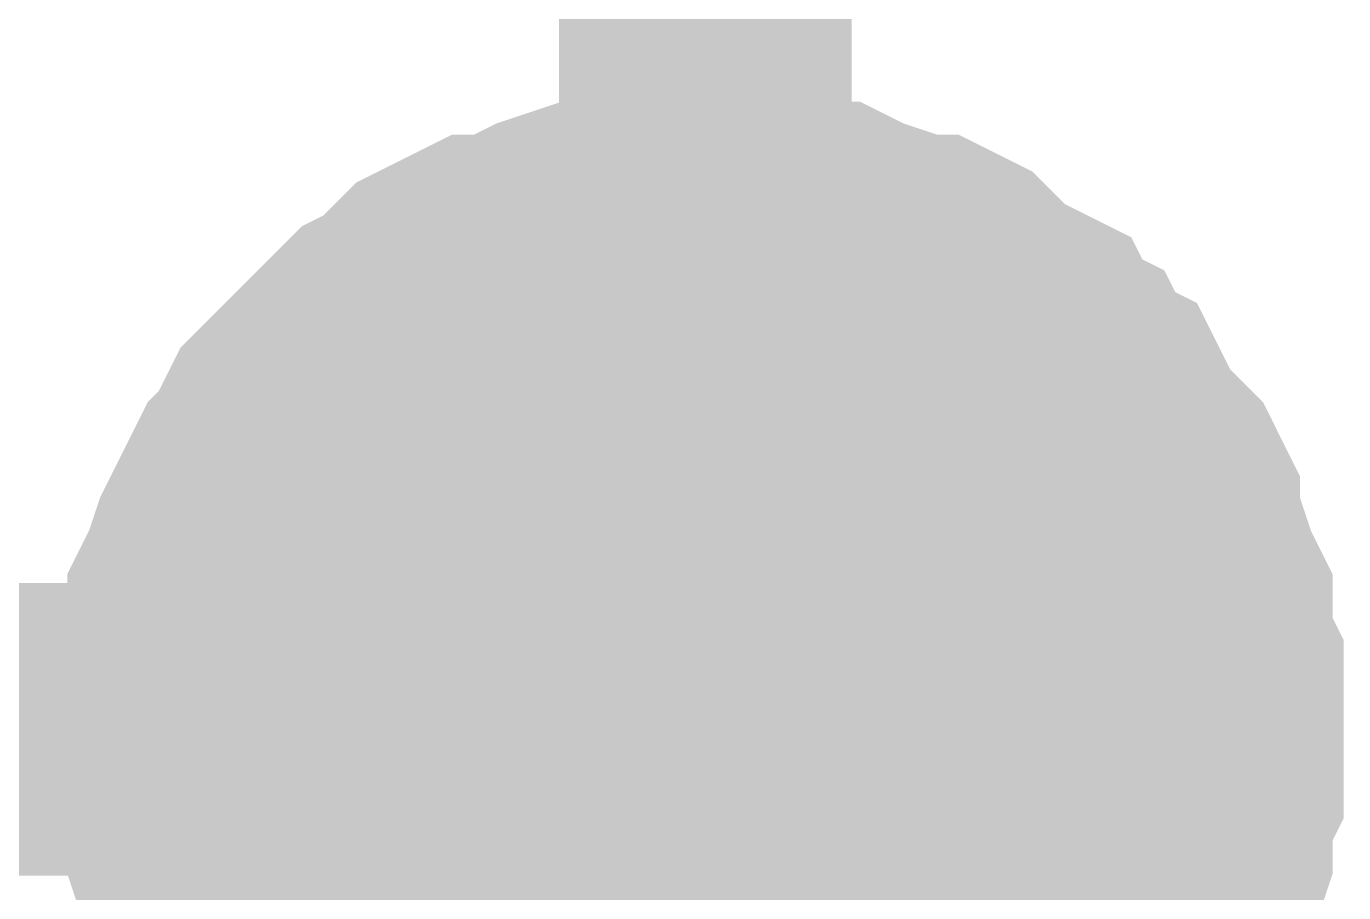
# Model space of a CAD drawing. Header units: inches. Extents: x 0 to 594, y 0 to 420.
# Drawn here: x 196.812 to 198.161, y 234.828 to 235.716 of the extents above; entities that cross this region are included whole.
import ezdxf

# ---------------------------------------------------------------- set-up
doc = ezdxf.new("R2010")
doc.units = ezdxf.units.IN
doc.layers.add('Sheet', color=255, linetype='Continuous')

msp = doc.modelspace()

# ---------------------------------------------------------------- linework, layer by layer
at = {"layer": 'Sheet'}
for points in [[(197.5072, 234.9957, 0.2997, 0.2997, 0), (197.5072, 244.9963, 0.2997, 0.2997, 0)], [(196.9921, 234.9957, 0.2997, 0.2997, 0), (196.9921, 235.0181, 0.2997, 0.2997, 0), (196.9921, 235.0517, 0.2997, 0.2997, 0), (197.0033, 235.0741, 0.2997, 0.2997, 0), (197.0033, 235.0965, 0.2997, 0.2997, 0), (197.0033, 235.1189, 0.2997, 0.2997, 0), (197.0145, 235.1413, 0.2997, 0.2997, 0), (197.0257, 235.1749, 0.2997, 0.2997, 0), (197.0369, 235.1973, 0.2997, 0.2997, 0), (197.0481, 235.2197, 0.2997, 0.2997, 0), (197.0593, 235.2421, 0.2997, 0.2997, 0), (197.0705, 235.2533, 0.2997, 0.2997, 0), (197.0817, 235.2757, 0.2997, 0.2997, 0), (197.0929, 235.2981, 0.2997, 0.2997, 0), (197.1153, 235.3205, 0.2997, 0.2997, 0), (197.1265, 235.3317, 0.2997, 0.2997, 0), (197.1489, 235.3541, 0.2997, 0.2997, 0), (197.1601, 235.3653, 0.2997, 0.2997, 0), (197.1825, 235.3877, 0.2997, 0.2997, 0), (197.2049, 235.3989, 0.2997, 0.2997, 0), (197.2161, 235.4101, 0.2997, 0.2997, 0), (197.2385, 235.4325, 0.2997, 0.2997, 0), (197.2609, 235.4437, 0.2997, 0.2997, 0), (197.2833, 235.4549, 0.2997, 0.2997, 0), (197.3057, 235.4549, 0.2997, 0.2997, 0), (197.3281, 235.4661, 0.2997, 0.2997, 0), (197.3505, 235.4773, 0.2997, 0.2997, 0), (197.3841, 235.4885, 0.2997, 0.2997, 0), (197.4064, 235.4885, 0.2997, 0.2997, 0), (197.4288, 235.4885, 0.2997, 0.2997, 0), (197.4512, 235.4997, 0.2997, 0.2997, 0), (197.4848, 235.4997, 0.2997, 0.2997, 0), (197.5072, 235.4997, 0.2997, 0.2997, 0)], [(196.9921, 234.9957, 0.2997, 0.2997, 0), (196.9921, 235.0181, 0.2997, 0.2997, 0), (196.9921, 235.0517, 0.2997, 0.2997, 0), (197.0033, 235.0741, 0.2997, 0.2997, 0), (197.0033, 235.0965, 0.2997, 0.2997, 0), (197.0033, 235.1189, 0.2997, 0.2997, 0), (197.0145, 235.1413, 0.2997, 0.2997, 0), (197.0257, 235.1749, 0.2997, 0.2997, 0), (197.0369, 235.1973, 0.2997, 0.2997, 0), (197.0481, 235.2197, 0.2997, 0.2997, 0), (197.0593, 235.2421, 0.2997, 0.2997, 0), (197.0705, 235.2533, 0.2997, 0.2997, 0), (197.0817, 235.2757, 0.2997, 0.2997, 0), (197.0929, 235.2981, 0.2997, 0.2997, 0), (197.1153, 235.3205, 0.2997, 0.2997, 0), (197.1265, 235.3317, 0.2997, 0.2997, 0), (197.1489, 235.3541, 0.2997, 0.2997, 0), (197.1601, 235.3653, 0.2997, 0.2997, 0), (197.1825, 235.3877, 0.2997, 0.2997, 0), (197.2049, 235.3989, 0.2997, 0.2997, 0), (197.2161, 235.4101, 0.2997, 0.2997, 0), (197.2385, 235.4325, 0.2997, 0.2997, 0), (197.2609, 235.4437, 0.2997, 0.2997, 0), (197.2833, 235.4549, 0.2997, 0.2997, 0), (197.3057, 235.4549, 0.2997, 0.2997, 0), (197.3281, 235.4661, 0.2997, 0.2997, 0), (197.3505, 235.4773, 0.2997, 0.2997, 0), (197.3841, 235.4885, 0.2997, 0.2997, 0), (197.4064, 235.4885, 0.2997, 0.2997, 0), (197.4288, 235.4885, 0.2997, 0.2997, 0), (197.4512, 235.4997, 0.2997, 0.2997, 0), (197.4848, 235.4997, 0.2997, 0.2997, 0), (197.5072, 235.4997, 0.2997, 0.2997, 0)], [(196.9921, 234.9957, 0.2997, 0.2997, 0), (196.9921, 235.0181, 0.2997, 0.2997, 0), (196.9921, 235.0517, 0.2997, 0.2997, 0), (197.0033, 235.0741, 0.2997, 0.2997, 0), (197.0033, 235.0965, 0.2997, 0.2997, 0), (197.0033, 235.1189, 0.2997, 0.2997, 0), (197.0145, 235.1413, 0.2997, 0.2997, 0), (197.0257, 235.1749, 0.2997, 0.2997, 0), (197.0369, 235.1973, 0.2997, 0.2997, 0), (197.0481, 235.2197, 0.2997, 0.2997, 0), (197.0593, 235.2421, 0.2997, 0.2997, 0), (197.0705, 235.2533, 0.2997, 0.2997, 0), (197.0817, 235.2757, 0.2997, 0.2997, 0), (197.0929, 235.2981, 0.2997, 0.2997, 0), (197.1153, 235.3205, 0.2997, 0.2997, 0), (197.1265, 235.3317, 0.2997, 0.2997, 0), (197.1489, 235.3541, 0.2997, 0.2997, 0), (197.1601, 235.3653, 0.2997, 0.2997, 0), (197.1825, 235.3877, 0.2997, 0.2997, 0), (197.2049, 235.3989, 0.2997, 0.2997, 0), (197.2161, 235.4101, 0.2997, 0.2997, 0), (197.2385, 235.4325, 0.2997, 0.2997, 0), (197.2609, 235.4437, 0.2997, 0.2997, 0), (197.2833, 235.4549, 0.2997, 0.2997, 0), (197.3057, 235.4549, 0.2997, 0.2997, 0), (197.3281, 235.4661, 0.2997, 0.2997, 0), (197.3505, 235.4773, 0.2997, 0.2997, 0), (197.3841, 235.4885, 0.2997, 0.2997, 0), (197.4064, 235.4885, 0.2997, 0.2997, 0), (197.4288, 235.4885, 0.2997, 0.2997, 0), (197.4512, 235.4997, 0.2997, 0.2997, 0), (197.4848, 235.4997, 0.2997, 0.2997, 0), (197.5072, 235.4997, 0.2997, 0.2997, 0)], [(196.9921, 234.9957, 0.2997, 0.2997, 0), (196.9921, 235.0181, 0.2997, 0.2997, 0), (196.9921, 235.0517, 0.2997, 0.2997, 0), (197.0033, 235.0741, 0.2997, 0.2997, 0), (197.0033, 235.0965, 0.2997, 0.2997, 0), (197.0033, 235.1189, 0.2997, 0.2997, 0), (197.0145, 235.1413, 0.2997, 0.2997, 0), (197.0257, 235.1749, 0.2997, 0.2997, 0), (197.0369, 235.1973, 0.2997, 0.2997, 0), (197.0481, 235.2197, 0.2997, 0.2997, 0), (197.0593, 235.2421, 0.2997, 0.2997, 0), (197.0705, 235.2533, 0.2997, 0.2997, 0), (197.0817, 235.2757, 0.2997, 0.2997, 0), (197.0929, 235.2981, 0.2997, 0.2997, 0), (197.1153, 235.3205, 0.2997, 0.2997, 0), (197.1265, 235.3317, 0.2997, 0.2997, 0), (197.1489, 235.3541, 0.2997, 0.2997, 0), (197.1601, 235.3653, 0.2997, 0.2997, 0), (197.1825, 235.3877, 0.2997, 0.2997, 0), (197.2049, 235.3989, 0.2997, 0.2997, 0), (197.2161, 235.4101, 0.2997, 0.2997, 0), (197.2385, 235.4325, 0.2997, 0.2997, 0), (197.2609, 235.4437, 0.2997, 0.2997, 0), (197.2833, 235.4549, 0.2997, 0.2997, 0), (197.3057, 235.4549, 0.2997, 0.2997, 0), (197.3281, 235.4661, 0.2997, 0.2997, 0), (197.3505, 235.4773, 0.2997, 0.2997, 0), (197.3841, 235.4885, 0.2997, 0.2997, 0), (197.4064, 235.4885, 0.2997, 0.2997, 0), (197.4288, 235.4885, 0.2997, 0.2997, 0), (197.4512, 235.4997, 0.2997, 0.2997, 0), (197.4848, 235.4997, 0.2997, 0.2997, 0), (197.5072, 235.4997, 0.2997, 0.2997, 0)], [(197.5072, 235.4997, 0.2997, 0.2997, 0), (197.5072, 235.4997, 0.2997, 0.2997, 0)], [(197.5072, 235.4997, 0.2997, 0.2997, 0), (197.5296, 235.4997, 0.2997, 0.2997, 0), (197.5632, 235.4997, 0.2997, 0.2997, 0), (197.5856, 235.4885, 0.2997, 0.2997, 0), (197.608, 235.4885, 0.2997, 0.2997, 0), (197.6304, 235.4885, 0.2997, 0.2997, 0), (197.6528, 235.4773, 0.2997, 0.2997, 0), (197.6864, 235.4661, 0.2997, 0.2997, 0), (197.7088, 235.4549, 0.2997, 0.2997, 0), (197.7312, 235.4549, 0.2997, 0.2997, 0), (197.7536, 235.4437, 0.2997, 0.2997, 0), (197.7648, 235.4325, 0.2997, 0.2997, 0), (197.7872, 235.4101, 0.2997, 0.2997, 0), (197.8096, 235.3989, 0.2997, 0.2997, 0), (197.832, 235.3877, 0.2997, 0.2997, 0), (197.8432, 235.3653, 0.2997, 0.2997, 0), (197.8656, 235.3541, 0.2997, 0.2997, 0), (197.8768, 235.3317, 0.2997, 0.2997, 0), (197.8992, 235.3205, 0.2997, 0.2997, 0), (197.9104, 235.2981, 0.2997, 0.2997, 0), (197.9216, 235.2757, 0.2997, 0.2997, 0), (197.944, 235.2533, 0.2997, 0.2997, 0), (197.9552, 235.2421, 0.2997, 0.2997, 0), (197.9664, 235.2197, 0.2997, 0.2997, 0), (197.9664, 235.1973, 0.2997, 0.2997, 0), (197.9776, 235.1749, 0.2997, 0.2997, 0), (197.9888, 235.1413, 0.2997, 0.2997, 0), (198, 235.1189, 0.2997, 0.2997, 0), (198, 235.0965, 0.2997, 0.2997, 0), (198, 235.0741, 0.2997, 0.2997, 0), (198.0112, 235.0517, 0.2997, 0.2997, 0), (198.0112, 235.0181, 0.2997, 0.2997, 0), (198.0112, 234.9957, 0.2997, 0.2997, 0)], [(197.5072, 235.4997, 0.2997, 0.2997, 0), (197.5072, 235.4997, 0.2997, 0.2997, 0)], [(197.5072, 235.4997, 0.2997, 0.2997, 0), (197.5296, 235.4997, 0.2997, 0.2997, 0), (197.5632, 235.4997, 0.2997, 0.2997, 0), (197.5856, 235.4885, 0.2997, 0.2997, 0), (197.608, 235.4885, 0.2997, 0.2997, 0), (197.6304, 235.4885, 0.2997, 0.2997, 0), (197.6528, 235.4773, 0.2997, 0.2997, 0), (197.6864, 235.4661, 0.2997, 0.2997, 0), (197.7088, 235.4549, 0.2997, 0.2997, 0), (197.7312, 235.4549, 0.2997, 0.2997, 0), (197.7536, 235.4437, 0.2997, 0.2997, 0), (197.7648, 235.4325, 0.2997, 0.2997, 0), (197.7872, 235.4101, 0.2997, 0.2997, 0), (197.8096, 235.3989, 0.2997, 0.2997, 0), (197.832, 235.3877, 0.2997, 0.2997, 0), (197.8432, 235.3653, 0.2997, 0.2997, 0), (197.8656, 235.3541, 0.2997, 0.2997, 0), (197.8768, 235.3317, 0.2997, 0.2997, 0), (197.8992, 235.3205, 0.2997, 0.2997, 0), (197.9104, 235.2981, 0.2997, 0.2997, 0), (197.9216, 235.2757, 0.2997, 0.2997, 0), (197.944, 235.2533, 0.2997, 0.2997, 0), (197.9552, 235.2421, 0.2997, 0.2997, 0), (197.9664, 235.2197, 0.2997, 0.2997, 0), (197.9664, 235.1973, 0.2997, 0.2997, 0), (197.9776, 235.1749, 0.2997, 0.2997, 0), (197.9888, 235.1413, 0.2997, 0.2997, 0), (198, 235.1189, 0.2997, 0.2997, 0), (198, 235.0965, 0.2997, 0.2997, 0), (198, 235.0741, 0.2997, 0.2997, 0), (198.0112, 235.0517, 0.2997, 0.2997, 0), (198.0112, 235.0181, 0.2997, 0.2997, 0), (198.0112, 234.9957, 0.2997, 0.2997, 0)], [(197.5072, 235.4997, 0.2997, 0.2997, 0), (197.5072, 235.4997, 0.2997, 0.2997, 0)], [(197.5072, 235.4997, 0.2997, 0.2997, 0), (197.5296, 235.4997, 0.2997, 0.2997, 0), (197.5632, 235.4997, 0.2997, 0.2997, 0), (197.5856, 235.4885, 0.2997, 0.2997, 0), (197.608, 235.4885, 0.2997, 0.2997, 0), (197.6304, 235.4885, 0.2997, 0.2997, 0), (197.6528, 235.4773, 0.2997, 0.2997, 0), (197.6864, 235.4661, 0.2997, 0.2997, 0), (197.7088, 235.4549, 0.2997, 0.2997, 0), (197.7312, 235.4549, 0.2997, 0.2997, 0), (197.7536, 235.4437, 0.2997, 0.2997, 0), (197.7648, 235.4325, 0.2997, 0.2997, 0), (197.7872, 235.4101, 0.2997, 0.2997, 0), (197.8096, 235.3989, 0.2997, 0.2997, 0), (197.832, 235.3877, 0.2997, 0.2997, 0), (197.8432, 235.3653, 0.2997, 0.2997, 0), (197.8656, 235.3541, 0.2997, 0.2997, 0), (197.8768, 235.3317, 0.2997, 0.2997, 0), (197.8992, 235.3205, 0.2997, 0.2997, 0), (197.9104, 235.2981, 0.2997, 0.2997, 0), (197.9216, 235.2757, 0.2997, 0.2997, 0), (197.944, 235.2533, 0.2997, 0.2997, 0), (197.9552, 235.2421, 0.2997, 0.2997, 0), (197.9664, 235.2197, 0.2997, 0.2997, 0), (197.9664, 235.1973, 0.2997, 0.2997, 0), (197.9776, 235.1749, 0.2997, 0.2997, 0), (197.9888, 235.1413, 0.2997, 0.2997, 0), (198, 235.1189, 0.2997, 0.2997, 0), (198, 235.0965, 0.2997, 0.2997, 0), (198, 235.0741, 0.2997, 0.2997, 0), (198.0112, 235.0517, 0.2997, 0.2997, 0), (198.0112, 235.0181, 0.2997, 0.2997, 0), (198.0112, 234.9957, 0.2997, 0.2997, 0)], [(197.5072, 235.4997, 0.2997, 0.2997, 0), (197.5072, 235.4997, 0.2997, 0.2997, 0)], [(197.5072, 235.4997, 0.2997, 0.2997, 0), (197.5296, 235.4997, 0.2997, 0.2997, 0), (197.5632, 235.4997, 0.2997, 0.2997, 0), (197.5856, 235.4885, 0.2997, 0.2997, 0), (197.608, 235.4885, 0.2997, 0.2997, 0), (197.6304, 235.4885, 0.2997, 0.2997, 0), (197.6528, 235.4773, 0.2997, 0.2997, 0), (197.6864, 235.4661, 0.2997, 0.2997, 0), (197.7088, 235.4549, 0.2997, 0.2997, 0), (197.7312, 235.4549, 0.2997, 0.2997, 0), (197.7536, 235.4437, 0.2997, 0.2997, 0), (197.7648, 235.4325, 0.2997, 0.2997, 0), (197.7872, 235.4101, 0.2997, 0.2997, 0), (197.8096, 235.3989, 0.2997, 0.2997, 0), (197.832, 235.3877, 0.2997, 0.2997, 0), (197.8432, 235.3653, 0.2997, 0.2997, 0), (197.8656, 235.3541, 0.2997, 0.2997, 0), (197.8768, 235.3317, 0.2997, 0.2997, 0), (197.8992, 235.3205, 0.2997, 0.2997, 0), (197.9104, 235.2981, 0.2997, 0.2997, 0), (197.9216, 235.2757, 0.2997, 0.2997, 0), (197.944, 235.2533, 0.2997, 0.2997, 0), (197.9552, 235.2421, 0.2997, 0.2997, 0), (197.9664, 235.2197, 0.2997, 0.2997, 0), (197.9664, 235.1973, 0.2997, 0.2997, 0), (197.9776, 235.1749, 0.2997, 0.2997, 0), (197.9888, 235.1413, 0.2997, 0.2997, 0), (198, 235.1189, 0.2997, 0.2997, 0), (198, 235.0965, 0.2997, 0.2997, 0), (198, 235.0741, 0.2997, 0.2997, 0), (198.0112, 235.0517, 0.2997, 0.2997, 0), (198.0112, 235.0181, 0.2997, 0.2997, 0), (198.0112, 234.9957, 0.2997, 0.2997, 0)], [(196.9921, 234.9957, 0.0991, 0.0991, 0), (196.9921, 235.0181, 0.0991, 0.0991, 0), (196.9921, 235.0517, 0.0991, 0.0991, 0), (197.0033, 235.0741, 0.0991, 0.0991, 0), (197.0033, 235.0965, 0.0991, 0.0991, 0), (197.0033, 235.1189, 0.0991, 0.0991, 0), (197.0145, 235.1413, 0.0991, 0.0991, 0), (197.0257, 235.1749, 0.0991, 0.0991, 0), (197.0369, 235.1973, 0.0991, 0.0991, 0), (197.0481, 235.2197, 0.0991, 0.0991, 0), (197.0593, 235.2421, 0.0991, 0.0991, 0), (197.0705, 235.2533, 0.0991, 0.0991, 0), (197.0817, 235.2757, 0.0991, 0.0991, 0), (197.0929, 235.2981, 0.0991, 0.0991, 0), (197.1153, 235.3205, 0.0991, 0.0991, 0), (197.1265, 235.3317, 0.0991, 0.0991, 0), (197.1489, 235.3541, 0.0991, 0.0991, 0), (197.1601, 235.3653, 0.0991, 0.0991, 0), (197.1825, 235.3877, 0.0991, 0.0991, 0), (197.2049, 235.3989, 0.0991, 0.0991, 0), (197.2161, 235.4101, 0.0991, 0.0991, 0), (197.2385, 235.4325, 0.0991, 0.0991, 0), (197.2609, 235.4437, 0.0991, 0.0991, 0), (197.2833, 235.4549, 0.0991, 0.0991, 0), (197.3057, 235.4549, 0.0991, 0.0991, 0), (197.3281, 235.4661, 0.0991, 0.0991, 0), (197.3505, 235.4773, 0.0991, 0.0991, 0), (197.3841, 235.4885, 0.0991, 0.0991, 0), (197.4064, 235.4885, 0.0991, 0.0991, 0), (197.4288, 235.4885, 0.0991, 0.0991, 0), (197.4512, 235.4997, 0.0991, 0.0991, 0), (197.4848, 235.4997, 0.0991, 0.0991, 0), (197.5072, 235.4997, 0.0991, 0.0991, 0)], [(196.9921, 234.9957, 0.0991, 0.0991, 0), (196.9921, 235.0181, 0.0991, 0.0991, 0), (196.9921, 235.0517, 0.0991, 0.0991, 0), (197.0033, 235.0741, 0.0991, 0.0991, 0), (197.0033, 235.0965, 0.0991, 0.0991, 0), (197.0033, 235.1189, 0.0991, 0.0991, 0), (197.0145, 235.1413, 0.0991, 0.0991, 0), (197.0257, 235.1749, 0.0991, 0.0991, 0), (197.0369, 235.1973, 0.0991, 0.0991, 0), (197.0481, 235.2197, 0.0991, 0.0991, 0), (197.0593, 235.2421, 0.0991, 0.0991, 0), (197.0705, 235.2533, 0.0991, 0.0991, 0), (197.0817, 235.2757, 0.0991, 0.0991, 0), (197.0929, 235.2981, 0.0991, 0.0991, 0), (197.1153, 235.3205, 0.0991, 0.0991, 0), (197.1265, 235.3317, 0.0991, 0.0991, 0), (197.1489, 235.3541, 0.0991, 0.0991, 0), (197.1601, 235.3653, 0.0991, 0.0991, 0), (197.1825, 235.3877, 0.0991, 0.0991, 0), (197.2049, 235.3989, 0.0991, 0.0991, 0), (197.2161, 235.4101, 0.0991, 0.0991, 0), (197.2385, 235.4325, 0.0991, 0.0991, 0), (197.2609, 235.4437, 0.0991, 0.0991, 0), (197.2833, 235.4549, 0.0991, 0.0991, 0), (197.3057, 235.4549, 0.0991, 0.0991, 0), (197.3281, 235.4661, 0.0991, 0.0991, 0), (197.3505, 235.4773, 0.0991, 0.0991, 0), (197.3841, 235.4885, 0.0991, 0.0991, 0), (197.4064, 235.4885, 0.0991, 0.0991, 0), (197.4288, 235.4885, 0.0991, 0.0991, 0), (197.4512, 235.4997, 0.0991, 0.0991, 0), (197.4848, 235.4997, 0.0991, 0.0991, 0), (197.5072, 235.4997, 0.0991, 0.0991, 0)], [(196.9921, 234.9957, 0.0991, 0.0991, 0), (196.9921, 235.0181, 0.0991, 0.0991, 0), (196.9921, 235.0517, 0.0991, 0.0991, 0), (197.0033, 235.0741, 0.0991, 0.0991, 0), (197.0033, 235.0965, 0.0991, 0.0991, 0), (197.0033, 235.1189, 0.0991, 0.0991, 0), (197.0145, 235.1413, 0.0991, 0.0991, 0), (197.0257, 235.1749, 0.0991, 0.0991, 0), (197.0369, 235.1973, 0.0991, 0.0991, 0), (197.0481, 235.2197, 0.0991, 0.0991, 0), (197.0593, 235.2421, 0.0991, 0.0991, 0), (197.0705, 235.2533, 0.0991, 0.0991, 0), (197.0817, 235.2757, 0.0991, 0.0991, 0), (197.0929, 235.2981, 0.0991, 0.0991, 0), (197.1153, 235.3205, 0.0991, 0.0991, 0), (197.1265, 235.3317, 0.0991, 0.0991, 0), (197.1489, 235.3541, 0.0991, 0.0991, 0), (197.1601, 235.3653, 0.0991, 0.0991, 0), (197.1825, 235.3877, 0.0991, 0.0991, 0), (197.2049, 235.3989, 0.0991, 0.0991, 0), (197.2161, 235.4101, 0.0991, 0.0991, 0), (197.2385, 235.4325, 0.0991, 0.0991, 0), (197.2609, 235.4437, 0.0991, 0.0991, 0), (197.2833, 235.4549, 0.0991, 0.0991, 0), (197.3057, 235.4549, 0.0991, 0.0991, 0), (197.3281, 235.4661, 0.0991, 0.0991, 0), (197.3505, 235.4773, 0.0991, 0.0991, 0), (197.3841, 235.4885, 0.0991, 0.0991, 0), (197.4064, 235.4885, 0.0991, 0.0991, 0), (197.4288, 235.4885, 0.0991, 0.0991, 0), (197.4512, 235.4997, 0.0991, 0.0991, 0), (197.4848, 235.4997, 0.0991, 0.0991, 0), (197.5072, 235.4997, 0.0991, 0.0991, 0)], [(196.9921, 234.9957, 0.0991, 0.0991, 0), (196.9921, 235.0181, 0.0991, 0.0991, 0), (196.9921, 235.0517, 0.0991, 0.0991, 0), (197.0033, 235.0741, 0.0991, 0.0991, 0), (197.0033, 235.0965, 0.0991, 0.0991, 0), (197.0033, 235.1189, 0.0991, 0.0991, 0), (197.0145, 235.1413, 0.0991, 0.0991, 0), (197.0257, 235.1749, 0.0991, 0.0991, 0), (197.0369, 235.1973, 0.0991, 0.0991, 0), (197.0481, 235.2197, 0.0991, 0.0991, 0), (197.0593, 235.2421, 0.0991, 0.0991, 0), (197.0705, 235.2533, 0.0991, 0.0991, 0), (197.0817, 235.2757, 0.0991, 0.0991, 0), (197.0929, 235.2981, 0.0991, 0.0991, 0), (197.1153, 235.3205, 0.0991, 0.0991, 0), (197.1265, 235.3317, 0.0991, 0.0991, 0), (197.1489, 235.3541, 0.0991, 0.0991, 0), (197.1601, 235.3653, 0.0991, 0.0991, 0), (197.1825, 235.3877, 0.0991, 0.0991, 0), (197.2049, 235.3989, 0.0991, 0.0991, 0), (197.2161, 235.4101, 0.0991, 0.0991, 0), (197.2385, 235.4325, 0.0991, 0.0991, 0), (197.2609, 235.4437, 0.0991, 0.0991, 0), (197.2833, 235.4549, 0.0991, 0.0991, 0), (197.3057, 235.4549, 0.0991, 0.0991, 0), (197.3281, 235.4661, 0.0991, 0.0991, 0), (197.3505, 235.4773, 0.0991, 0.0991, 0), (197.3841, 235.4885, 0.0991, 0.0991, 0), (197.4064, 235.4885, 0.0991, 0.0991, 0), (197.4288, 235.4885, 0.0991, 0.0991, 0), (197.4512, 235.4997, 0.0991, 0.0991, 0), (197.4848, 235.4997, 0.0991, 0.0991, 0), (197.5072, 235.4997, 0.0991, 0.0991, 0)], [(197.5072, 235.4997, 0.0991, 0.0991, 0), (197.5072, 235.4997, 0.0991, 0.0991, 0)], [(197.5072, 235.4997, 0.0991, 0.0991, 0), (197.5296, 235.4997, 0.0991, 0.0991, 0), (197.5632, 235.4997, 0.0991, 0.0991, 0), (197.5856, 235.4885, 0.0991, 0.0991, 0), (197.608, 235.4885, 0.0991, 0.0991, 0), (197.6304, 235.4885, 0.0991, 0.0991, 0), (197.6528, 235.4773, 0.0991, 0.0991, 0), (197.6864, 235.4661, 0.0991, 0.0991, 0), (197.7088, 235.4549, 0.0991, 0.0991, 0), (197.7312, 235.4549, 0.0991, 0.0991, 0), (197.7536, 235.4437, 0.0991, 0.0991, 0), (197.7648, 235.4325, 0.0991, 0.0991, 0), (197.7872, 235.4101, 0.0991, 0.0991, 0), (197.8096, 235.3989, 0.0991, 0.0991, 0), (197.832, 235.3877, 0.0991, 0.0991, 0), (197.8432, 235.3653, 0.0991, 0.0991, 0), (197.8656, 235.3541, 0.0991, 0.0991, 0), (197.8768, 235.3317, 0.0991, 0.0991, 0), (197.8992, 235.3205, 0.0991, 0.0991, 0), (197.9104, 235.2981, 0.0991, 0.0991, 0), (197.9216, 235.2757, 0.0991, 0.0991, 0), (197.944, 235.2533, 0.0991, 0.0991, 0), (197.9552, 235.2421, 0.0991, 0.0991, 0), (197.9664, 235.2197, 0.0991, 0.0991, 0), (197.9664, 235.1973, 0.0991, 0.0991, 0), (197.9776, 235.1749, 0.0991, 0.0991, 0), (197.9888, 235.1413, 0.0991, 0.0991, 0), (198, 235.1189, 0.0991, 0.0991, 0), (198, 235.0965, 0.0991, 0.0991, 0), (198, 235.0741, 0.0991, 0.0991, 0), (198.0112, 235.0517, 0.0991, 0.0991, 0), (198.0112, 235.0181, 0.0991, 0.0991, 0), (198.0112, 234.9957, 0.0991, 0.0991, 0)], [(197.5072, 235.4997, 0.0991, 0.0991, 0), (197.5072, 235.4997, 0.0991, 0.0991, 0)], [(197.5072, 235.4997, 0.0991, 0.0991, 0), (197.5296, 235.4997, 0.0991, 0.0991, 0), (197.5632, 235.4997, 0.0991, 0.0991, 0), (197.5856, 235.4885, 0.0991, 0.0991, 0), (197.608, 235.4885, 0.0991, 0.0991, 0), (197.6304, 235.4885, 0.0991, 0.0991, 0), (197.6528, 235.4773, 0.0991, 0.0991, 0), (197.6864, 235.4661, 0.0991, 0.0991, 0), (197.7088, 235.4549, 0.0991, 0.0991, 0), (197.7312, 235.4549, 0.0991, 0.0991, 0), (197.7536, 235.4437, 0.0991, 0.0991, 0), (197.7648, 235.4325, 0.0991, 0.0991, 0), (197.7872, 235.4101, 0.0991, 0.0991, 0), (197.8096, 235.3989, 0.0991, 0.0991, 0), (197.832, 235.3877, 0.0991, 0.0991, 0), (197.8432, 235.3653, 0.0991, 0.0991, 0), (197.8656, 235.3541, 0.0991, 0.0991, 0), (197.8768, 235.3317, 0.0991, 0.0991, 0), (197.8992, 235.3205, 0.0991, 0.0991, 0), (197.9104, 235.2981, 0.0991, 0.0991, 0), (197.9216, 235.2757, 0.0991, 0.0991, 0), (197.944, 235.2533, 0.0991, 0.0991, 0), (197.9552, 235.2421, 0.0991, 0.0991, 0), (197.9664, 235.2197, 0.0991, 0.0991, 0), (197.9664, 235.1973, 0.0991, 0.0991, 0), (197.9776, 235.1749, 0.0991, 0.0991, 0), (197.9888, 235.1413, 0.0991, 0.0991, 0), (198, 235.1189, 0.0991, 0.0991, 0), (198, 235.0965, 0.0991, 0.0991, 0), (198, 235.0741, 0.0991, 0.0991, 0), (198.0112, 235.0517, 0.0991, 0.0991, 0), (198.0112, 235.0181, 0.0991, 0.0991, 0), (198.0112, 234.9957, 0.0991, 0.0991, 0)], [(197.5072, 235.4997, 0.0991, 0.0991, 0), (197.5072, 235.4997, 0.0991, 0.0991, 0)], [(197.5072, 235.4997, 0.0991, 0.0991, 0), (197.5296, 235.4997, 0.0991, 0.0991, 0), (197.5632, 235.4997, 0.0991, 0.0991, 0), (197.5856, 235.4885, 0.0991, 0.0991, 0), (197.608, 235.4885, 0.0991, 0.0991, 0), (197.6304, 235.4885, 0.0991, 0.0991, 0), (197.6528, 235.4773, 0.0991, 0.0991, 0), (197.6864, 235.4661, 0.0991, 0.0991, 0), (197.7088, 235.4549, 0.0991, 0.0991, 0), (197.7312, 235.4549, 0.0991, 0.0991, 0), (197.7536, 235.4437, 0.0991, 0.0991, 0), (197.7648, 235.4325, 0.0991, 0.0991, 0), (197.7872, 235.4101, 0.0991, 0.0991, 0), (197.8096, 235.3989, 0.0991, 0.0991, 0), (197.832, 235.3877, 0.0991, 0.0991, 0), (197.8432, 235.3653, 0.0991, 0.0991, 0), (197.8656, 235.3541, 0.0991, 0.0991, 0), (197.8768, 235.3317, 0.0991, 0.0991, 0), (197.8992, 235.3205, 0.0991, 0.0991, 0), (197.9104, 235.2981, 0.0991, 0.0991, 0), (197.9216, 235.2757, 0.0991, 0.0991, 0), (197.944, 235.2533, 0.0991, 0.0991, 0), (197.9552, 235.2421, 0.0991, 0.0991, 0), (197.9664, 235.2197, 0.0991, 0.0991, 0), (197.9664, 235.1973, 0.0991, 0.0991, 0), (197.9776, 235.1749, 0.0991, 0.0991, 0), (197.9888, 235.1413, 0.0991, 0.0991, 0), (198, 235.1189, 0.0991, 0.0991, 0), (198, 235.0965, 0.0991, 0.0991, 0), (198, 235.0741, 0.0991, 0.0991, 0), (198.0112, 235.0517, 0.0991, 0.0991, 0), (198.0112, 235.0181, 0.0991, 0.0991, 0), (198.0112, 234.9957, 0.0991, 0.0991, 0)], [(197.5072, 235.4997, 0.0991, 0.0991, 0), (197.5072, 235.4997, 0.0991, 0.0991, 0)], [(197.5072, 235.4997, 0.0991, 0.0991, 0), (197.5296, 235.4997, 0.0991, 0.0991, 0), (197.5632, 235.4997, 0.0991, 0.0991, 0), (197.5856, 235.4885, 0.0991, 0.0991, 0), (197.608, 235.4885, 0.0991, 0.0991, 0), (197.6304, 235.4885, 0.0991, 0.0991, 0), (197.6528, 235.4773, 0.0991, 0.0991, 0), (197.6864, 235.4661, 0.0991, 0.0991, 0), (197.7088, 235.4549, 0.0991, 0.0991, 0), (197.7312, 235.4549, 0.0991, 0.0991, 0), (197.7536, 235.4437, 0.0991, 0.0991, 0), (197.7648, 235.4325, 0.0991, 0.0991, 0), (197.7872, 235.4101, 0.0991, 0.0991, 0), (197.8096, 235.3989, 0.0991, 0.0991, 0), (197.832, 235.3877, 0.0991, 0.0991, 0), (197.8432, 235.3653, 0.0991, 0.0991, 0), (197.8656, 235.3541, 0.0991, 0.0991, 0), (197.8768, 235.3317, 0.0991, 0.0991, 0), (197.8992, 235.3205, 0.0991, 0.0991, 0), (197.9104, 235.2981, 0.0991, 0.0991, 0), (197.9216, 235.2757, 0.0991, 0.0991, 0), (197.944, 235.2533, 0.0991, 0.0991, 0), (197.9552, 235.2421, 0.0991, 0.0991, 0), (197.9664, 235.2197, 0.0991, 0.0991, 0), (197.9664, 235.1973, 0.0991, 0.0991, 0), (197.9776, 235.1749, 0.0991, 0.0991, 0), (197.9888, 235.1413, 0.0991, 0.0991, 0), (198, 235.1189, 0.0991, 0.0991, 0), (198, 235.0965, 0.0991, 0.0991, 0), (198, 235.0741, 0.0991, 0.0991, 0), (198.0112, 235.0517, 0.0991, 0.0991, 0), (198.0112, 235.0181, 0.0991, 0.0991, 0), (198.0112, 234.9957, 0.0991, 0.0991, 0)], [(192.5012, 229.9899, 0.2997, 0.2997, 0), (197.5072, 229.9899, 0.2997, 0.2997, 0), (197.5072, 234.9957, 0.2997, 0.2997, 0), (192.5012, 234.9957, 0.2997, 0.2997, 0)], [(197.1153, 234.671, 0.2997, 0.2997, 0), (197.0929, 234.6934, 0.2997, 0.2997, 0), (197.0817, 234.7046, 0.2997, 0.2997, 0), (197.0705, 234.727, 0.2997, 0.2997, 0), (197.0593, 234.7494, 0.2997, 0.2997, 0), (197.0481, 234.7718, 0.2997, 0.2997, 0), (197.0369, 234.7942, 0.2997, 0.2997, 0), (197.0257, 234.8166, 0.2997, 0.2997, 0), (197.0145, 234.839, 0.2997, 0.2997, 0), (197.0033, 234.8725, 0.2997, 0.2997, 0), (197.0033, 234.8949, 0.2997, 0.2997, 0), (197.0033, 234.9173, 0.2997, 0.2997, 0), (196.9921, 234.9397, 0.2997, 0.2997, 0), (196.9921, 234.9733, 0.2997, 0.2997, 0), (196.9921, 234.9957, 0.2997, 0.2997, 0)], [(196.9921, 234.9957, 0.2997, 0.2997, 0), (196.9921, 234.9957, 0.2997, 0.2997, 0)], [(197.1153, 234.671, 0.2997, 0.2997, 0), (197.0929, 234.6934, 0.2997, 0.2997, 0), (197.0817, 234.7046, 0.2997, 0.2997, 0), (197.0705, 234.727, 0.2997, 0.2997, 0), (197.0593, 234.7494, 0.2997, 0.2997, 0), (197.0481, 234.7718, 0.2997, 0.2997, 0), (197.0369, 234.7942, 0.2997, 0.2997, 0), (197.0257, 234.8166, 0.2997, 0.2997, 0), (197.0145, 234.839, 0.2997, 0.2997, 0), (197.0033, 234.8725, 0.2997, 0.2997, 0), (197.0033, 234.8949, 0.2997, 0.2997, 0), (197.0033, 234.9173, 0.2997, 0.2997, 0), (196.9921, 234.9397, 0.2997, 0.2997, 0), (196.9921, 234.9733, 0.2997, 0.2997, 0), (196.9921, 234.9957, 0.2997, 0.2997, 0)], [(196.9921, 234.9957, 0.2997, 0.2997, 0), (196.9921, 234.9957, 0.2997, 0.2997, 0)], [(197.1153, 234.671, 0.2997, 0.2997, 0), (197.0929, 234.6934, 0.2997, 0.2997, 0), (197.0817, 234.7046, 0.2997, 0.2997, 0), (197.0705, 234.727, 0.2997, 0.2997, 0), (197.0593, 234.7494, 0.2997, 0.2997, 0), (197.0481, 234.7718, 0.2997, 0.2997, 0), (197.0369, 234.7942, 0.2997, 0.2997, 0), (197.0257, 234.8166, 0.2997, 0.2997, 0), (197.0145, 234.839, 0.2997, 0.2997, 0), (197.0033, 234.8725, 0.2997, 0.2997, 0), (197.0033, 234.8949, 0.2997, 0.2997, 0), (197.0033, 234.9173, 0.2997, 0.2997, 0), (196.9921, 234.9397, 0.2997, 0.2997, 0), (196.9921, 234.9733, 0.2997, 0.2997, 0), (196.9921, 234.9957, 0.2997, 0.2997, 0)], [(196.9921, 234.9957, 0.2997, 0.2997, 0), (196.9921, 234.9957, 0.2997, 0.2997, 0)], [(197.1153, 234.671, 0.2997, 0.2997, 0), (197.0929, 234.6934, 0.2997, 0.2997, 0), (197.0817, 234.7046, 0.2997, 0.2997, 0), (197.0705, 234.727, 0.2997, 0.2997, 0), (197.0593, 234.7494, 0.2997, 0.2997, 0), (197.0481, 234.7718, 0.2997, 0.2997, 0), (197.0369, 234.7942, 0.2997, 0.2997, 0), (197.0257, 234.8166, 0.2997, 0.2997, 0), (197.0145, 234.839, 0.2997, 0.2997, 0), (197.0033, 234.8725, 0.2997, 0.2997, 0), (197.0033, 234.8949, 0.2997, 0.2997, 0), (197.0033, 234.9173, 0.2997, 0.2997, 0), (196.9921, 234.9397, 0.2997, 0.2997, 0), (196.9921, 234.9733, 0.2997, 0.2997, 0), (196.9921, 234.9957, 0.2997, 0.2997, 0)], [(196.9921, 234.9957, 0.2997, 0.2997, 0), (196.9921, 234.9957, 0.2997, 0.2997, 0)], [(198.0112, 234.9957, 0.2997, 0.2997, 0), (198.0112, 234.9733, 0.2997, 0.2997, 0), (198.0112, 234.9397, 0.2997, 0.2997, 0), (198, 234.9173, 0.2997, 0.2997, 0), (198, 234.8949, 0.2997, 0.2997, 0), (198, 234.8725, 0.2997, 0.2997, 0), (197.9888, 234.839, 0.2997, 0.2997, 0), (197.9776, 234.8166, 0.2997, 0.2997, 0), (197.9664, 234.7942, 0.2997, 0.2997, 0), (197.9664, 234.7718, 0.2997, 0.2997, 0), (197.9552, 234.7494, 0.2997, 0.2997, 0), (197.944, 234.727, 0.2997, 0.2997, 0), (197.9216, 234.7046, 0.2997, 0.2997, 0), (197.9104, 234.6934, 0.2997, 0.2997, 0), (197.8992, 234.671, 0.2997, 0.2997, 0)], [(198.0112, 234.9957, 0.2997, 0.2997, 0), (198.0112, 234.9733, 0.2997, 0.2997, 0), (198.0112, 234.9397, 0.2997, 0.2997, 0), (198, 234.9173, 0.2997, 0.2997, 0), (198, 234.8949, 0.2997, 0.2997, 0), (198, 234.8725, 0.2997, 0.2997, 0), (197.9888, 234.839, 0.2997, 0.2997, 0), (197.9776, 234.8166, 0.2997, 0.2997, 0), (197.9664, 234.7942, 0.2997, 0.2997, 0), (197.9664, 234.7718, 0.2997, 0.2997, 0), (197.9552, 234.7494, 0.2997, 0.2997, 0), (197.944, 234.727, 0.2997, 0.2997, 0), (197.9216, 234.7046, 0.2997, 0.2997, 0), (197.9104, 234.6934, 0.2997, 0.2997, 0), (197.8992, 234.671, 0.2997, 0.2997, 0)], [(198.0112, 234.9957, 0.2997, 0.2997, 0), (198.0112, 234.9733, 0.2997, 0.2997, 0), (198.0112, 234.9397, 0.2997, 0.2997, 0), (198, 234.9173, 0.2997, 0.2997, 0), (198, 234.8949, 0.2997, 0.2997, 0), (198, 234.8725, 0.2997, 0.2997, 0), (197.9888, 234.839, 0.2997, 0.2997, 0), (197.9776, 234.8166, 0.2997, 0.2997, 0), (197.9664, 234.7942, 0.2997, 0.2997, 0), (197.9664, 234.7718, 0.2997, 0.2997, 0), (197.9552, 234.7494, 0.2997, 0.2997, 0), (197.944, 234.727, 0.2997, 0.2997, 0), (197.9216, 234.7046, 0.2997, 0.2997, 0), (197.9104, 234.6934, 0.2997, 0.2997, 0), (197.8992, 234.671, 0.2997, 0.2997, 0)], [(198.0112, 234.9957, 0.2997, 0.2997, 0), (198.0112, 234.9733, 0.2997, 0.2997, 0), (198.0112, 234.9397, 0.2997, 0.2997, 0), (198, 234.9173, 0.2997, 0.2997, 0), (198, 234.8949, 0.2997, 0.2997, 0), (198, 234.8725, 0.2997, 0.2997, 0), (197.9888, 234.839, 0.2997, 0.2997, 0), (197.9776, 234.8166, 0.2997, 0.2997, 0), (197.9664, 234.7942, 0.2997, 0.2997, 0), (197.9664, 234.7718, 0.2997, 0.2997, 0), (197.9552, 234.7494, 0.2997, 0.2997, 0), (197.944, 234.727, 0.2997, 0.2997, 0), (197.9216, 234.7046, 0.2997, 0.2997, 0), (197.9104, 234.6934, 0.2997, 0.2997, 0), (197.8992, 234.671, 0.2997, 0.2997, 0)], [(198.0112, 234.9957, 0.2997, 0.2997, 0), (198.0112, 234.9957, 0.2997, 0.2997, 0), (198.0112, 234.9957, 0.2997, 0.2997, 0), (198.0112, 234.9957, 0.2997, 0.2997, 0), (198.0112, 234.9957, 0.2997, 0.2997, 0), (198.0112, 234.9957, 0.2997, 0.2997, 0), (198.0112, 234.9957, 0.2997, 0.2997, 0), (198.0112, 234.9957, 0.2997, 0.2997, 0), (198.0112, 234.9957, 0.2997, 0.2997, 0), (198.0112, 234.9957, 0.2997, 0.2997, 0), (198.0112, 234.9957, 0.2997, 0.2997, 0), (198.0112, 234.9957, 0.2997, 0.2997, 0), (198.0112, 234.9957, 0.2997, 0.2997, 0), (198.0112, 234.9957, 0.2997, 0.2997, 0), (198.0112, 234.9957, 0.2997, 0.2997, 0), (198.0112, 234.9957, 0.2997, 0.2997, 0), (198.0112, 234.9957, 0.2997, 0.2997, 0), (198.0112, 234.9957, 0.2997, 0.2997, 0), (198.0112, 234.9957, 0.2997, 0.2997, 0), (198.0112, 234.9957, 0.2997, 0.2997, 0), (198.0112, 234.9957, 0.2997, 0.2997, 0), (198.0112, 234.9957, 0.2997, 0.2997, 0), (198.0112, 234.9957, 0.2997, 0.2997, 0), (198.0112, 234.9957, 0.2997, 0.2997, 0), (198.0112, 234.9957, 0.2997, 0.2997, 0), (198.0112, 234.9957, 0.2997, 0.2997, 0), (198.0112, 234.9957, 0.2997, 0.2997, 0), (198.0112, 234.9957, 0.2997, 0.2997, 0), (198.0112, 234.9957, 0.2997, 0.2997, 0), (198.0112, 234.9957, 0.2997, 0.2997, 0), (198.0112, 234.9957, 0.2997, 0.2997, 0), (198.0112, 234.9957, 0.2997, 0.2997, 0), (198.0112, 234.9957, 0.2997, 0.2997, 0)], [(198.0112, 234.9957, 0.2997, 0.2997, 0), (198.0112, 234.9957, 0.2997, 0.2997, 0)], [(198.0112, 234.9957, 0.2997, 0.2997, 0), (198.0112, 234.9957, 0.2997, 0.2997, 0), (198.0112, 234.9957, 0.2997, 0.2997, 0), (198.0112, 234.9957, 0.2997, 0.2997, 0), (198.0112, 234.9957, 0.2997, 0.2997, 0), (198.0112, 234.9957, 0.2997, 0.2997, 0), (198.0112, 234.9957, 0.2997, 0.2997, 0), (198.0112, 234.9957, 0.2997, 0.2997, 0), (198.0112, 234.9957, 0.2997, 0.2997, 0), (198.0112, 234.9957, 0.2997, 0.2997, 0), (198.0112, 234.9957, 0.2997, 0.2997, 0), (198.0112, 234.9957, 0.2997, 0.2997, 0), (198.0112, 234.9957, 0.2997, 0.2997, 0), (198.0112, 234.9957, 0.2997, 0.2997, 0), (198.0112, 234.9957, 0.2997, 0.2997, 0), (198.0112, 234.9957, 0.2997, 0.2997, 0), (198.0112, 234.9957, 0.2997, 0.2997, 0), (198.0112, 234.9957, 0.2997, 0.2997, 0), (198.0112, 234.9957, 0.2997, 0.2997, 0), (198.0112, 234.9957, 0.2997, 0.2997, 0), (198.0112, 234.9957, 0.2997, 0.2997, 0), (198.0112, 234.9957, 0.2997, 0.2997, 0), (198.0112, 234.9957, 0.2997, 0.2997, 0), (198.0112, 234.9957, 0.2997, 0.2997, 0), (198.0112, 234.9957, 0.2997, 0.2997, 0), (198.0112, 234.9957, 0.2997, 0.2997, 0), (198.0112, 234.9957, 0.2997, 0.2997, 0), (198.0112, 234.9957, 0.2997, 0.2997, 0), (198.0112, 234.9957, 0.2997, 0.2997, 0), (198.0112, 234.9957, 0.2997, 0.2997, 0), (198.0112, 234.9957, 0.2997, 0.2997, 0), (198.0112, 234.9957, 0.2997, 0.2997, 0), (198.0112, 234.9957, 0.2997, 0.2997, 0)], [(198.0112, 234.9957, 0.2997, 0.2997, 0), (198.0112, 234.9957, 0.2997, 0.2997, 0)], [(198.0112, 234.9957, 0.2997, 0.2997, 0), (198.0112, 234.9957, 0.2997, 0.2997, 0), (198.0112, 234.9957, 0.2997, 0.2997, 0), (198.0112, 234.9957, 0.2997, 0.2997, 0), (198.0112, 234.9957, 0.2997, 0.2997, 0), (198.0112, 234.9957, 0.2997, 0.2997, 0), (198.0112, 234.9957, 0.2997, 0.2997, 0), (198.0112, 234.9957, 0.2997, 0.2997, 0), (198.0112, 234.9957, 0.2997, 0.2997, 0), (198.0112, 234.9957, 0.2997, 0.2997, 0), (198.0112, 234.9957, 0.2997, 0.2997, 0), (198.0112, 234.9957, 0.2997, 0.2997, 0), (198.0112, 234.9957, 0.2997, 0.2997, 0), (198.0112, 234.9957, 0.2997, 0.2997, 0), (198.0112, 234.9957, 0.2997, 0.2997, 0), (198.0112, 234.9957, 0.2997, 0.2997, 0), (198.0112, 234.9957, 0.2997, 0.2997, 0), (198.0112, 234.9957, 0.2997, 0.2997, 0), (198.0112, 234.9957, 0.2997, 0.2997, 0), (198.0112, 234.9957, 0.2997, 0.2997, 0), (198.0112, 234.9957, 0.2997, 0.2997, 0), (198.0112, 234.9957, 0.2997, 0.2997, 0), (198.0112, 234.9957, 0.2997, 0.2997, 0), (198.0112, 234.9957, 0.2997, 0.2997, 0), (198.0112, 234.9957, 0.2997, 0.2997, 0), (198.0112, 234.9957, 0.2997, 0.2997, 0), (198.0112, 234.9957, 0.2997, 0.2997, 0), (198.0112, 234.9957, 0.2997, 0.2997, 0), (198.0112, 234.9957, 0.2997, 0.2997, 0), (198.0112, 234.9957, 0.2997, 0.2997, 0), (198.0112, 234.9957, 0.2997, 0.2997, 0), (198.0112, 234.9957, 0.2997, 0.2997, 0), (198.0112, 234.9957, 0.2997, 0.2997, 0)], [(198.0112, 234.9957, 0.2997, 0.2997, 0), (198.0112, 234.9957, 0.2997, 0.2997, 0)], [(198.0112, 234.9957, 0.2997, 0.2997, 0), (198.0112, 234.9957, 0.2997, 0.2997, 0), (198.0112, 234.9957, 0.2997, 0.2997, 0), (198.0112, 234.9957, 0.2997, 0.2997, 0), (198.0112, 234.9957, 0.2997, 0.2997, 0), (198.0112, 234.9957, 0.2997, 0.2997, 0), (198.0112, 234.9957, 0.2997, 0.2997, 0), (198.0112, 234.9957, 0.2997, 0.2997, 0), (198.0112, 234.9957, 0.2997, 0.2997, 0), (198.0112, 234.9957, 0.2997, 0.2997, 0), (198.0112, 234.9957, 0.2997, 0.2997, 0), (198.0112, 234.9957, 0.2997, 0.2997, 0), (198.0112, 234.9957, 0.2997, 0.2997, 0), (198.0112, 234.9957, 0.2997, 0.2997, 0), (198.0112, 234.9957, 0.2997, 0.2997, 0), (198.0112, 234.9957, 0.2997, 0.2997, 0), (198.0112, 234.9957, 0.2997, 0.2997, 0), (198.0112, 234.9957, 0.2997, 0.2997, 0), (198.0112, 234.9957, 0.2997, 0.2997, 0), (198.0112, 234.9957, 0.2997, 0.2997, 0), (198.0112, 234.9957, 0.2997, 0.2997, 0), (198.0112, 234.9957, 0.2997, 0.2997, 0), (198.0112, 234.9957, 0.2997, 0.2997, 0), (198.0112, 234.9957, 0.2997, 0.2997, 0), (198.0112, 234.9957, 0.2997, 0.2997, 0), (198.0112, 234.9957, 0.2997, 0.2997, 0), (198.0112, 234.9957, 0.2997, 0.2997, 0), (198.0112, 234.9957, 0.2997, 0.2997, 0), (198.0112, 234.9957, 0.2997, 0.2997, 0), (198.0112, 234.9957, 0.2997, 0.2997, 0), (198.0112, 234.9957, 0.2997, 0.2997, 0), (198.0112, 234.9957, 0.2997, 0.2997, 0), (198.0112, 234.9957, 0.2997, 0.2997, 0)], [(198.0112, 234.9957, 0.2997, 0.2997, 0), (198.0112, 234.9957, 0.2997, 0.2997, 0)], [(197.0481, 234.7718, 0.0991, 0.0991, 0), (197.0369, 234.7942, 0.0991, 0.0991, 0), (197.0257, 234.8166, 0.0991, 0.0991, 0), (197.0145, 234.839, 0.0991, 0.0991, 0), (197.0033, 234.8725, 0.0991, 0.0991, 0), (197.0033, 234.8949, 0.0991, 0.0991, 0), (197.0033, 234.9173, 0.0991, 0.0991, 0), (196.9921, 234.9397, 0.0991, 0.0991, 0), (196.9921, 234.9733, 0.0991, 0.0991, 0), (196.9921, 234.9957, 0.0991, 0.0991, 0)], [(196.9921, 234.9957, 0.0991, 0.0991, 0), (196.9921, 234.9957, 0.0991, 0.0991, 0)], [(197.0481, 234.7718, 0.0991, 0.0991, 0), (197.0369, 234.7942, 0.0991, 0.0991, 0), (197.0257, 234.8166, 0.0991, 0.0991, 0), (197.0145, 234.839, 0.0991, 0.0991, 0), (197.0033, 234.8725, 0.0991, 0.0991, 0), (197.0033, 234.8949, 0.0991, 0.0991, 0), (197.0033, 234.9173, 0.0991, 0.0991, 0), (196.9921, 234.9397, 0.0991, 0.0991, 0), (196.9921, 234.9733, 0.0991, 0.0991, 0), (196.9921, 234.9957, 0.0991, 0.0991, 0)], [(196.9921, 234.9957, 0.0991, 0.0991, 0), (196.9921, 234.9957, 0.0991, 0.0991, 0)], [(197.0481, 234.7718, 0.0991, 0.0991, 0), (197.0369, 234.7942, 0.0991, 0.0991, 0), (197.0257, 234.8166, 0.0991, 0.0991, 0), (197.0145, 234.839, 0.0991, 0.0991, 0), (197.0033, 234.8725, 0.0991, 0.0991, 0), (197.0033, 234.8949, 0.0991, 0.0991, 0), (197.0033, 234.9173, 0.0991, 0.0991, 0), (196.9921, 234.9397, 0.0991, 0.0991, 0), (196.9921, 234.9733, 0.0991, 0.0991, 0), (196.9921, 234.9957, 0.0991, 0.0991, 0)], [(196.9921, 234.9957, 0.0991, 0.0991, 0), (196.9921, 234.9957, 0.0991, 0.0991, 0)], [(197.0481, 234.7718, 0.0991, 0.0991, 0), (197.0369, 234.7942, 0.0991, 0.0991, 0), (197.0257, 234.8166, 0.0991, 0.0991, 0), (197.0145, 234.839, 0.0991, 0.0991, 0), (197.0033, 234.8725, 0.0991, 0.0991, 0), (197.0033, 234.8949, 0.0991, 0.0991, 0), (197.0033, 234.9173, 0.0991, 0.0991, 0), (196.9921, 234.9397, 0.0991, 0.0991, 0), (196.9921, 234.9733, 0.0991, 0.0991, 0), (196.9921, 234.9957, 0.0991, 0.0991, 0)], [(196.9921, 234.9957, 0.0991, 0.0991, 0), (196.9921, 234.9957, 0.0991, 0.0991, 0)], [(198.0112, 234.9957, 0.0991, 0.0991, 0), (198.0112, 234.9733, 0.0991, 0.0991, 0), (198.0112, 234.9397, 0.0991, 0.0991, 0), (198, 234.9173, 0.0991, 0.0991, 0), (198, 234.8949, 0.0991, 0.0991, 0), (198, 234.8725, 0.0991, 0.0991, 0), (197.9888, 234.839, 0.0991, 0.0991, 0), (197.9776, 234.8166, 0.0991, 0.0991, 0), (197.9664, 234.7942, 0.0991, 0.0991, 0), (197.9664, 234.7718, 0.0991, 0.0991, 0)], [(198.0112, 234.9957, 0.0991, 0.0991, 0), (198.0112, 234.9733, 0.0991, 0.0991, 0), (198.0112, 234.9397, 0.0991, 0.0991, 0), (198, 234.9173, 0.0991, 0.0991, 0), (198, 234.8949, 0.0991, 0.0991, 0), (198, 234.8725, 0.0991, 0.0991, 0), (197.9888, 234.839, 0.0991, 0.0991, 0), (197.9776, 234.8166, 0.0991, 0.0991, 0), (197.9664, 234.7942, 0.0991, 0.0991, 0), (197.9664, 234.7718, 0.0991, 0.0991, 0)], [(198.0112, 234.9957, 0.0991, 0.0991, 0), (198.0112, 234.9733, 0.0991, 0.0991, 0), (198.0112, 234.9397, 0.0991, 0.0991, 0), (198, 234.9173, 0.0991, 0.0991, 0), (198, 234.8949, 0.0991, 0.0991, 0), (198, 234.8725, 0.0991, 0.0991, 0), (197.9888, 234.839, 0.0991, 0.0991, 0), (197.9776, 234.8166, 0.0991, 0.0991, 0), (197.9664, 234.7942, 0.0991, 0.0991, 0), (197.9664, 234.7718, 0.0991, 0.0991, 0)], [(198.0112, 234.9957, 0.0991, 0.0991, 0), (198.0112, 234.9733, 0.0991, 0.0991, 0), (198.0112, 234.9397, 0.0991, 0.0991, 0), (198, 234.9173, 0.0991, 0.0991, 0), (198, 234.8949, 0.0991, 0.0991, 0), (198, 234.8725, 0.0991, 0.0991, 0), (197.9888, 234.839, 0.0991, 0.0991, 0), (197.9776, 234.8166, 0.0991, 0.0991, 0), (197.9664, 234.7942, 0.0991, 0.0991, 0), (197.9664, 234.7718, 0.0991, 0.0991, 0)], [(198.0112, 234.9957, 0.0991, 0.0991, 0), (198.0112, 234.9957, 0.0991, 0.0991, 0), (198.0112, 234.9957, 0.0991, 0.0991, 0), (198.0112, 234.9957, 0.0991, 0.0991, 0), (198.0112, 234.9957, 0.0991, 0.0991, 0), (198.0112, 234.9957, 0.0991, 0.0991, 0), (198.0112, 234.9957, 0.0991, 0.0991, 0), (198.0112, 234.9957, 0.0991, 0.0991, 0), (198.0112, 234.9957, 0.0991, 0.0991, 0), (198.0112, 234.9957, 0.0991, 0.0991, 0), (198.0112, 234.9957, 0.0991, 0.0991, 0), (198.0112, 234.9957, 0.0991, 0.0991, 0), (198.0112, 234.9957, 0.0991, 0.0991, 0), (198.0112, 234.9957, 0.0991, 0.0991, 0), (198.0112, 234.9957, 0.0991, 0.0991, 0), (198.0112, 234.9957, 0.0991, 0.0991, 0), (198.0112, 234.9957, 0.0991, 0.0991, 0), (198.0112, 234.9957, 0.0991, 0.0991, 0), (198.0112, 234.9957, 0.0991, 0.0991, 0), (198.0112, 234.9957, 0.0991, 0.0991, 0), (198.0112, 234.9957, 0.0991, 0.0991, 0), (198.0112, 234.9957, 0.0991, 0.0991, 0), (198.0112, 234.9957, 0.0991, 0.0991, 0), (198.0112, 234.9957, 0.0991, 0.0991, 0), (198.0112, 234.9957, 0.0991, 0.0991, 0), (198.0112, 234.9957, 0.0991, 0.0991, 0), (198.0112, 234.9957, 0.0991, 0.0991, 0), (198.0112, 234.9957, 0.0991, 0.0991, 0), (198.0112, 234.9957, 0.0991, 0.0991, 0), (198.0112, 234.9957, 0.0991, 0.0991, 0), (198.0112, 234.9957, 0.0991, 0.0991, 0), (198.0112, 234.9957, 0.0991, 0.0991, 0), (198.0112, 234.9957, 0.0991, 0.0991, 0)], [(198.0112, 234.9957, 0.0991, 0.0991, 0), (198.0112, 234.9957, 0.0991, 0.0991, 0)], [(198.0112, 234.9957, 0.0991, 0.0991, 0), (198.0112, 234.9957, 0.0991, 0.0991, 0), (198.0112, 234.9957, 0.0991, 0.0991, 0), (198.0112, 234.9957, 0.0991, 0.0991, 0), (198.0112, 234.9957, 0.0991, 0.0991, 0), (198.0112, 234.9957, 0.0991, 0.0991, 0), (198.0112, 234.9957, 0.0991, 0.0991, 0), (198.0112, 234.9957, 0.0991, 0.0991, 0), (198.0112, 234.9957, 0.0991, 0.0991, 0), (198.0112, 234.9957, 0.0991, 0.0991, 0), (198.0112, 234.9957, 0.0991, 0.0991, 0), (198.0112, 234.9957, 0.0991, 0.0991, 0), (198.0112, 234.9957, 0.0991, 0.0991, 0), (198.0112, 234.9957, 0.0991, 0.0991, 0), (198.0112, 234.9957, 0.0991, 0.0991, 0), (198.0112, 234.9957, 0.0991, 0.0991, 0), (198.0112, 234.9957, 0.0991, 0.0991, 0), (198.0112, 234.9957, 0.0991, 0.0991, 0), (198.0112, 234.9957, 0.0991, 0.0991, 0), (198.0112, 234.9957, 0.0991, 0.0991, 0), (198.0112, 234.9957, 0.0991, 0.0991, 0), (198.0112, 234.9957, 0.0991, 0.0991, 0), (198.0112, 234.9957, 0.0991, 0.0991, 0), (198.0112, 234.9957, 0.0991, 0.0991, 0), (198.0112, 234.9957, 0.0991, 0.0991, 0), (198.0112, 234.9957, 0.0991, 0.0991, 0), (198.0112, 234.9957, 0.0991, 0.0991, 0), (198.0112, 234.9957, 0.0991, 0.0991, 0), (198.0112, 234.9957, 0.0991, 0.0991, 0), (198.0112, 234.9957, 0.0991, 0.0991, 0), (198.0112, 234.9957, 0.0991, 0.0991, 0), (198.0112, 234.9957, 0.0991, 0.0991, 0), (198.0112, 234.9957, 0.0991, 0.0991, 0)], [(198.0112, 234.9957, 0.0991, 0.0991, 0), (198.0112, 234.9957, 0.0991, 0.0991, 0)], [(198.0112, 234.9957, 0.0991, 0.0991, 0), (198.0112, 234.9957, 0.0991, 0.0991, 0), (198.0112, 234.9957, 0.0991, 0.0991, 0), (198.0112, 234.9957, 0.0991, 0.0991, 0), (198.0112, 234.9957, 0.0991, 0.0991, 0), (198.0112, 234.9957, 0.0991, 0.0991, 0), (198.0112, 234.9957, 0.0991, 0.0991, 0), (198.0112, 234.9957, 0.0991, 0.0991, 0), (198.0112, 234.9957, 0.0991, 0.0991, 0), (198.0112, 234.9957, 0.0991, 0.0991, 0), (198.0112, 234.9957, 0.0991, 0.0991, 0), (198.0112, 234.9957, 0.0991, 0.0991, 0), (198.0112, 234.9957, 0.0991, 0.0991, 0), (198.0112, 234.9957, 0.0991, 0.0991, 0), (198.0112, 234.9957, 0.0991, 0.0991, 0), (198.0112, 234.9957, 0.0991, 0.0991, 0), (198.0112, 234.9957, 0.0991, 0.0991, 0), (198.0112, 234.9957, 0.0991, 0.0991, 0), (198.0112, 234.9957, 0.0991, 0.0991, 0), (198.0112, 234.9957, 0.0991, 0.0991, 0), (198.0112, 234.9957, 0.0991, 0.0991, 0), (198.0112, 234.9957, 0.0991, 0.0991, 0), (198.0112, 234.9957, 0.0991, 0.0991, 0), (198.0112, 234.9957, 0.0991, 0.0991, 0), (198.0112, 234.9957, 0.0991, 0.0991, 0), (198.0112, 234.9957, 0.0991, 0.0991, 0), (198.0112, 234.9957, 0.0991, 0.0991, 0), (198.0112, 234.9957, 0.0991, 0.0991, 0), (198.0112, 234.9957, 0.0991, 0.0991, 0), (198.0112, 234.9957, 0.0991, 0.0991, 0), (198.0112, 234.9957, 0.0991, 0.0991, 0), (198.0112, 234.9957, 0.0991, 0.0991, 0), (198.0112, 234.9957, 0.0991, 0.0991, 0)], [(198.0112, 234.9957, 0.0991, 0.0991, 0), (198.0112, 234.9957, 0.0991, 0.0991, 0)], [(198.0112, 234.9957, 0.0991, 0.0991, 0), (198.0112, 234.9957, 0.0991, 0.0991, 0), (198.0112, 234.9957, 0.0991, 0.0991, 0), (198.0112, 234.9957, 0.0991, 0.0991, 0), (198.0112, 234.9957, 0.0991, 0.0991, 0), (198.0112, 234.9957, 0.0991, 0.0991, 0), (198.0112, 234.9957, 0.0991, 0.0991, 0), (198.0112, 234.9957, 0.0991, 0.0991, 0), (198.0112, 234.9957, 0.0991, 0.0991, 0), (198.0112, 234.9957, 0.0991, 0.0991, 0), (198.0112, 234.9957, 0.0991, 0.0991, 0), (198.0112, 234.9957, 0.0991, 0.0991, 0), (198.0112, 234.9957, 0.0991, 0.0991, 0), (198.0112, 234.9957, 0.0991, 0.0991, 0), (198.0112, 234.9957, 0.0991, 0.0991, 0), (198.0112, 234.9957, 0.0991, 0.0991, 0), (198.0112, 234.9957, 0.0991, 0.0991, 0), (198.0112, 234.9957, 0.0991, 0.0991, 0), (198.0112, 234.9957, 0.0991, 0.0991, 0), (198.0112, 234.9957, 0.0991, 0.0991, 0), (198.0112, 234.9957, 0.0991, 0.0991, 0), (198.0112, 234.9957, 0.0991, 0.0991, 0), (198.0112, 234.9957, 0.0991, 0.0991, 0), (198.0112, 234.9957, 0.0991, 0.0991, 0), (198.0112, 234.9957, 0.0991, 0.0991, 0), (198.0112, 234.9957, 0.0991, 0.0991, 0), (198.0112, 234.9957, 0.0991, 0.0991, 0), (198.0112, 234.9957, 0.0991, 0.0991, 0), (198.0112, 234.9957, 0.0991, 0.0991, 0), (198.0112, 234.9957, 0.0991, 0.0991, 0), (198.0112, 234.9957, 0.0991, 0.0991, 0), (198.0112, 234.9957, 0.0991, 0.0991, 0), (198.0112, 234.9957, 0.0991, 0.0991, 0)], [(198.0112, 234.9957, 0.0991, 0.0991, 0), (198.0112, 234.9957, 0.0991, 0.0991, 0)]]:
    msp.add_lwpolyline(points, format="xyseb", dxfattribs=at)
msp.add_lwpolyline([(197.246, 235, 0.508, 0.508, 1), (197.754, 235, 0.508, 0.508, 1)], format="xyseb", close=True, dxfattribs=at)

doc.saveas('drawing.dxf')
